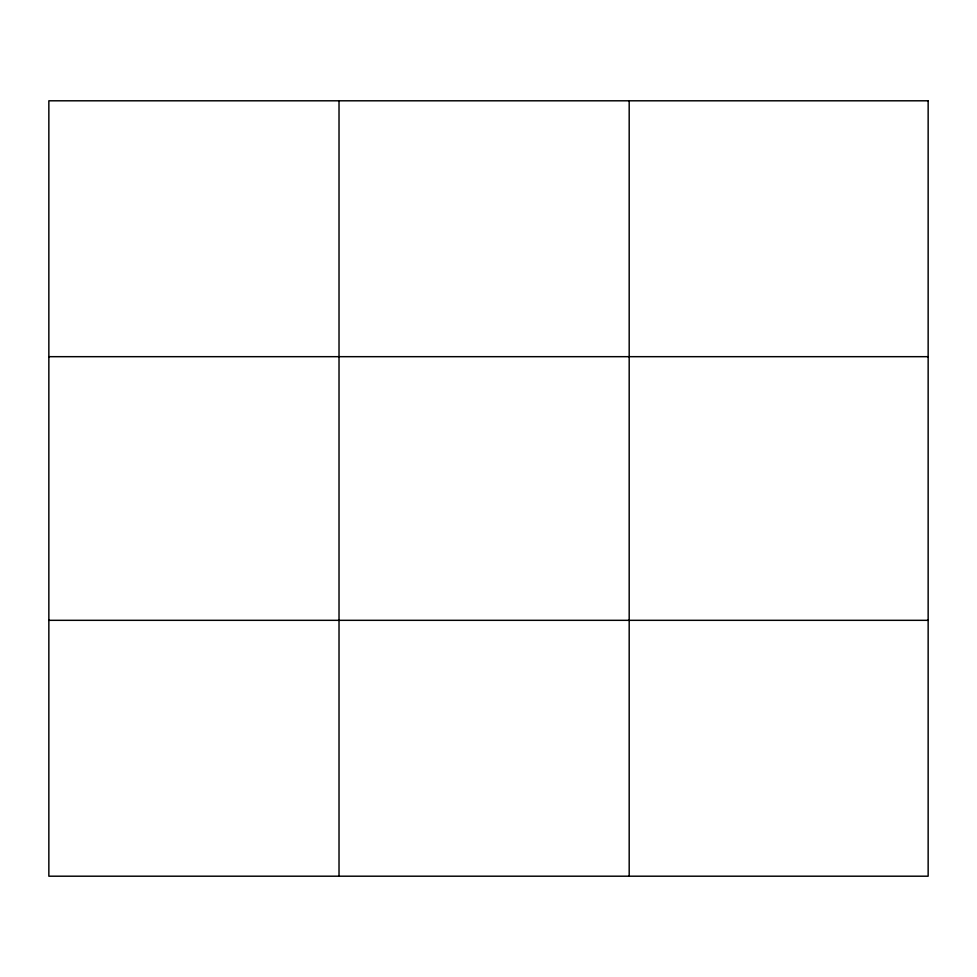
<?xml version="1.0" encoding="UTF-8"?>
<svg xmlns="http://www.w3.org/2000/svg" width="977" height="977" viewBox="0 0 977 977"><rect width="100%" height="100%" fill="white"/><g stroke="black" fill="none" stroke-linecap="round" stroke-linejoin="round"><path stroke-width="1.47" d="M339.019 100.802L339.019 876.198M629.188 100.802L629.188 876.198M48.85 356.678L928.15 356.678M48.85 620.322L928.15 620.322M928.15 100.802L928.15 876.198L48.85 876.198L48.85 100.802L928.15 100.802"/></g></svg>
